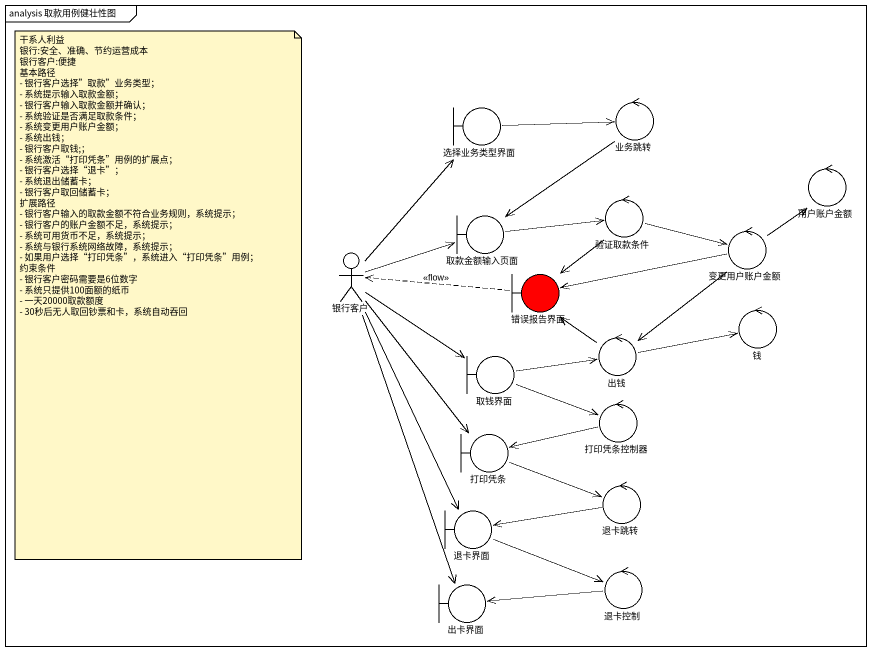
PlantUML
@startuml
mainframe analysis 取款用例健壮性图
boundary 选择业务类型界面
control 业务跳转
control 验证取款条件
control 用户账户金额
boundary 取款金额输入页面
control 变更用户账户金额
actor 银行客户
boundary 错误报告界面 #FF0000
control 钱
boundary 取钱界面
control 出钱
boundary 打印凭条
control 打印凭条控制器
boundary 退卡界面
control 退卡跳转
boundary 出卡界面
control 退卡控制
选择业务类型界面 -right-> 业务跳转
业务跳转 --> 取款金额输入页面
验证取款条件 -right-> 变更用户账户金额
验证取款条件 --> 错误报告界面
取款金额输入页面 -right-> 验证取款条件
变更用户账户金额 -up-> 用户账户金额
变更用户账户金额 -left-> 错误报告界面
变更用户账户金额 --> 出钱
银行客户 -up-> 选择业务类型界面
银行客户 -right-> 取款金额输入页面
银行客户 --> 取钱界面
银行客户 --> 打印凭条
银行客户 --> 退卡界面
银行客户 --> 出卡界面
错误报告界面 .left.> 银行客户 : <<flow>>
取钱界面 -right-> 出钱
取钱界面 -right-> 打印凭条控制器
出钱 -up-> 错误报告界面
出钱 -right-> 钱
打印凭条 -right-> 退卡跳转
打印凭条控制器 -left-> 打印凭条
退卡界面 -right-> 退卡控制
退卡跳转 -left-> 退卡界面
退卡控制 -left-> 出卡界面
note as N1
  干系人利益
  银行:安全、准确、节约运营成本
  银行客户:便捷
  基本路径
  - 银行客户选择”取款”业务类型；
  - 系统提示输入取款金额；
  - 银行客户输入取款金额并确认；
  - 系统验证是否满足取款条件；
  - 系统变更用户账户金额；
  - 系统出钱；
  - 银行客户取钱;；
  - 系统激活“打印凭条”用例的扩展点；
  - 银行客户选择“退卡”；
  - 系统退出储蓄卡；
  - 银行客户取回储蓄卡；
  扩展路径
  - 银行客户输入的取款金额不符合业务规则，系统提示；
  - 银行客户的账户金额不足，系统提示；
  - 系统可用货币不足，系统提示；
  - 系统与银行系统网络故障，系统提示；
  - 如果用户选择“打印凭条”，系统进入“打印凭条”用例；
  约束条件
  - 银行客户密码需要是6位数字
  - 系统只提供100面额的纸币
  - 一天20000取款额度
  - 30秒后无人取回钞票和卡，系统自动吞回
end note
@enduml
